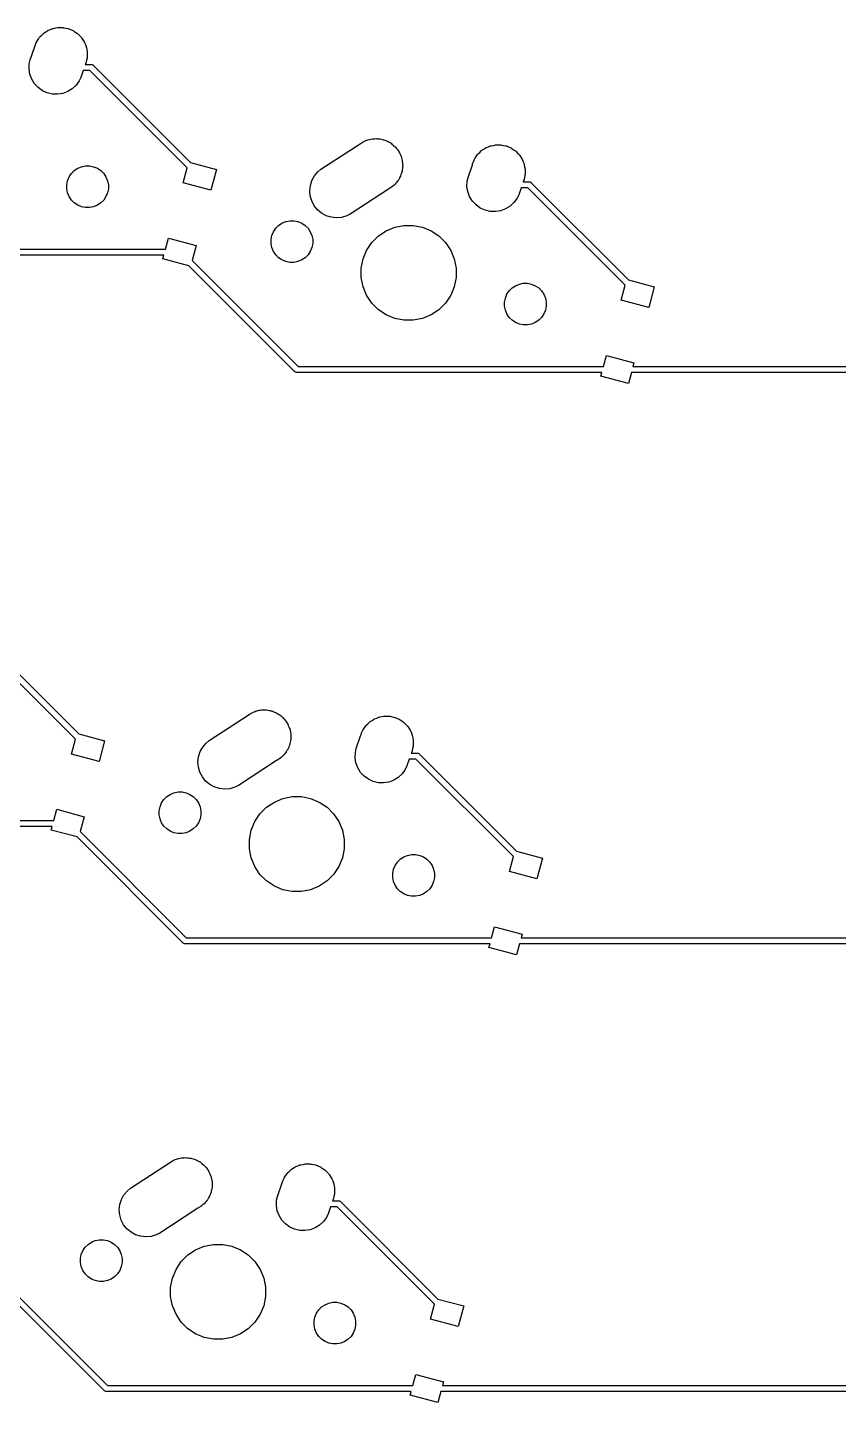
# Model space of a CAD drawing. Extents: x -26.1 to -7.5, y -7.6 to -2.3.
# Drawn here: x -16.055 to -14.713, y -5.075 to -2.801 of the extents above; entities that cross this region are included whole.
import ezdxf

# ---------------------------------------------------------------- set-up
doc = ezdxf.new("R2010")
doc.units = 0
doc.header["$MEASUREMENT"] = 0
doc.layers.add('BLACK', color=7, linetype='CONTINUOUS')

msp = doc.modelspace()

# ---------------------------------------------------------------- linework, layer by layer
at = {"layer": 'BLACK', "linetype": 'CONTINUOUS'}
for p, q in [((-16.0386, -2.82258), (-16.0365, -2.81969)), ((-16.0365, -2.81969), (-16.0346, -2.81673)), ((-16.0346, -2.81673), (-16.034, -2.81616)), ((-16.034, -2.81616), (-16.0335, -2.8155)), ((-16.0335, -2.8155), (-16.0309, -2.81308)), ((-16.0309, -2.81308), (-16.0284, -2.81056)), ((-16.0284, -2.81056), (-16.0277, -2.81011)), ((-16.0277, -2.81011), (-16.0271, -2.80956)), ((-16.0271, -2.80956), (-16.0241, -2.80769)), ((-16.0241, -2.80769), (-16.0211, -2.80571)), ((-16.0211, -2.80571), (-16.0204, -2.8054)), ((-16.0204, -2.8054), (-16.0197, -2.80498)), ((-16.0197, -2.80498), (-16.0164, -2.80374)), ((-16.0164, -2.80374), (-16.0131, -2.80237)), ((-16.0131, -2.80237), (-16.0123, -2.80221)), ((-16.0123, -2.80221), (-16.0115, -2.80193)), ((-16.0115, -2.80193), (-16.008, -2.80136)), ((-16.008, -2.80136), (-16.0045, -2.80067)), ((-16.0045, -2.80067), (-16.0037, -2.80067)), ((-16.0037, -2.80067), (-16.0029, -2.80054)), ((-16.0029, -2.80054), (-15.9993, -2.80067)), ((-15.9993, -2.80067), (-15.9958, -2.80067)), ((-15.9958, -2.80067), (-15.995, -2.80083)), ((-15.995, -2.80083), (-15.9942, -2.80086)), ((-15.9942, -2.80086), (-15.9907, -2.80168)), ((-15.9907, -2.80168), (-15.9872, -2.80237)), ((-15.9872, -2.80237), (-15.9865, -2.80268)), ((-15.9865, -2.80268), (-15.9857, -2.80287)), ((-15.9857, -2.80287), (-15.9825, -2.80435)), ((-15.9825, -2.80435), (-15.9792, -2.80571)), ((-15.9792, -2.80571), (-15.9785, -2.80616)), ((-15.9785, -2.80616), (-15.9778, -2.80649)), ((-15.9778, -2.80649), (-15.9749, -2.80858)), ((-15.9749, -2.80858), (-15.9719, -2.81056)), ((-15.9719, -2.81056), (-15.9713, -2.81113)), ((-15.9713, -2.81113), (-15.9707, -2.8116)), ((-15.9707, -2.8116), (-15.9683, -2.81421)), ((-15.9683, -2.81421), (-15.9657, -2.81673)), ((-15.9657, -2.81673), (-15.9653, -2.8174)), ((-15.9653, -2.8174), (-15.9647, -2.81799)), ((-15.9647, -2.81799), (-15.9629, -2.82102)), ((-16.0502, -2.85429), (-16.043, -2.8334)), ((-16.043, -2.8334), (-16.0427, -2.83204)), ((-16.0427, -2.83204), (-16.0416, -2.82928)), ((-16.0416, -2.82928), (-16.0413, -2.82852)), ((-16.0413, -2.82852), (-16.0408, -2.82727)), ((-16.0408, -2.82727), (-16.0394, -2.82398)), ((-16.0394, -2.82398), (-16.0389, -2.82331)), ((-16.0389, -2.82331), (-16.0386, -2.82258)), ((-15.9629, -2.82102), (-15.9609, -2.82398)), ((-15.9609, -2.82398), (-15.9606, -2.82473)), ((-15.9606, -2.82473), (-15.9602, -2.82541)), ((-15.9602, -2.82541), (-15.9589, -2.82875)), ((-15.9589, -2.82875), (-15.9576, -2.83204)), ((-15.9576, -2.83204), (-15.9574, -2.83283)), ((-15.9574, -2.83283), (-15.9571, -2.83359)), ((-15.9571, -2.83359), (-15.9566, -2.8371)), ((-15.9566, -2.8371), (-15.9559, -2.8406)), ((-15.9559, -2.8406), (-15.9559, -2.84141)), ((-15.9559, -2.84141), (-15.9557, -2.8422)), ((-15.9557, -2.8422), (-15.9559, -2.84576)), ((-16.052, -2.86937), (-16.0517, -2.86065)), ((-16.0517, -2.86065), (-16.0502, -2.85429)), ((-15.9587, -2.86064), (-15.959, -2.86161)), ((-15.959, -2.86161), (-15.9497, -2.86161)), ((-15.9576, -2.85788), (-15.9587, -2.86064)), ((-15.9569, -2.85439), (-15.9576, -2.85788)), ((-15.956, -2.85092), (-15.9569, -2.85439)), ((-15.9559, -2.84932), (-15.956, -2.85011)), ((-15.956, -2.85011), (-15.956, -2.85092)), ((-15.9559, -2.84576), (-15.9559, -2.84932)), ((-15.9497, -2.86161), (-15.9494, -2.86159)), ((-15.9494, -2.86159), (-15.9492, -2.86161)), ((-15.9492, -2.86161), (-15.9485, -2.86168)), ((-15.9485, -2.86168), (-15.9475, -2.86197)), ((-15.9475, -2.86197), (-15.9466, -2.86243)), ((-15.9466, -2.86243), (-15.9459, -2.86306)), ((-15.9459, -2.86306), (-15.9457, -2.86325)), ((-15.9457, -2.86325), (-15.7849, -3.02411)), ((-16.0506, -2.87798), (-16.052, -2.86937)), ((-16.0476, -2.88616), (-16.0506, -2.87798)), ((-16.043, -2.89358), (-16.0476, -2.88616)), ((-15.9664, -2.88305), (-15.9691, -2.88899)), ((-15.9625, -2.87161), (-15.9664, -2.88305)), ((-15.9515, -2.87161), (-15.9625, -2.87161)), ((-15.7903, -3.03286), (-15.9515, -2.87161)), ((-16.037, -2.89997), (-16.043, -2.89358)), ((-16.03, -2.90508), (-16.037, -2.89997)), ((-16.022, -2.9087), (-16.03, -2.90508)), ((-16.0135, -2.91071), (-16.022, -2.9087)), ((-16.0048, -2.91103), (-16.0135, -2.91071)), ((-15.9962, -2.90964), (-16.0048, -2.91103)), ((-15.988, -2.90659), (-15.9962, -2.90964)), ((-15.9806, -2.90201), (-15.988, -2.90659)), ((-15.9742, -2.89607), (-15.9806, -2.90201)), ((-15.9691, -2.88899), (-15.9742, -2.89607)), ((-15.5691, -3.03505), (-15.5028, -2.99182)), ((-15.5028, -2.99182), (-15.4994, -2.98954)), ((-15.4994, -2.98954), (-15.4971, -2.98861)), ((-15.4971, -2.98861), (-15.4949, -2.98748)), ((-15.4949, -2.98748), (-15.4931, -2.98694)), ((-15.4931, -2.98694), (-15.4913, -2.9862)), ((-15.4913, -2.9862), (-15.4889, -2.98572)), ((-15.4889, -2.98572), (-15.4866, -2.98504)), ((-15.4866, -2.98504), (-15.4846, -2.98488)), ((-15.4846, -2.98488), (-15.4827, -2.9845)), ((-15.4827, -2.9845), (-15.4803, -2.9845)), ((-15.4803, -2.9845), (-15.4779, -2.98429)), ((-15.4779, -2.98429), (-15.4759, -2.9845)), ((-15.4759, -2.9845), (-15.474, -2.9845)), ((-15.474, -2.9845), (-15.4716, -2.98497)), ((-15.4716, -2.98497), (-15.4692, -2.98524)), ((-15.4692, -2.98524), (-15.4674, -2.98582)), ((-15.4674, -2.98582), (-15.4655, -2.9862)), ((-15.4655, -2.9862), (-15.4632, -2.98713)), ((-15.4632, -2.98713), (-15.4609, -2.98787)), ((-15.4609, -2.98787), (-15.4592, -2.9888)), ((-15.4592, -2.9888), (-15.4574, -2.98954)), ((-15.4574, -2.98954), (-15.4554, -2.99089)), ((-15.4554, -2.99089), (-15.4532, -2.99207)), ((-15.4532, -2.99207), (-15.4517, -2.99331)), ((-15.4517, -2.99331), (-15.4501, -2.99439)), ((-15.4501, -2.99439), (-15.4484, -2.99611)), ((-15.4484, -2.99611), (-15.4465, -2.99768)), ((-15.4465, -2.99768), (-15.4453, -2.99919)), ((-15.4453, -2.99919), (-15.444, -3.00056)), ((-15.444, -3.00056), (-15.4426, -3.00258)), ((-15.3027, -3.00367), (-15.2996, -3.0018)), ((-15.2996, -3.0018), (-15.2967, -2.99982)), ((-15.2967, -2.99982), (-15.2959, -2.99952)), ((-15.2959, -2.99952), (-15.2953, -2.99909)), ((-15.2953, -2.99909), (-15.2919, -2.99785)), ((-15.2919, -2.99785), (-15.2886, -2.99649)), ((-15.2886, -2.99649), (-15.2878, -2.99633)), ((-15.2878, -2.99633), (-15.2871, -2.99605)), ((-15.2871, -2.99605), (-15.2836, -2.99548)), ((-15.2836, -2.99548), (-15.2801, -2.99478)), ((-15.2801, -2.99478), (-15.2793, -2.99478)), ((-15.2793, -2.99478), (-15.2785, -2.99465)), ((-15.2785, -2.99465), (-15.2749, -2.99478)), ((-15.2749, -2.99478), (-15.2713, -2.99478)), ((-15.2713, -2.99478), (-15.2705, -2.99494)), ((-15.2705, -2.99494), (-15.2697, -2.99497)), ((-15.2697, -2.99497), (-15.2663, -2.99579)), ((-15.2663, -2.99579), (-15.2628, -2.99649)), ((-15.2628, -2.99649), (-15.262, -2.99679)), ((-15.262, -2.99679), (-15.2613, -2.99698)), ((-15.2613, -2.99698), (-15.258, -2.99846)), ((-15.258, -2.99846), (-15.2547, -2.99982)), ((-15.2547, -2.99982), (-15.2541, -3.00027)), ((-15.2541, -3.00027), (-15.2533, -3.00061)), ((-15.2533, -3.00061), (-15.2504, -3.00269)), ((-15.7849, -3.02411), (-15.7421, -3.03557)), ((-15.4426, -3.00258), (-15.4411, -3.00449)), ((-15.4411, -3.00449), (-15.4402, -3.0062)), ((-15.4402, -3.0062), (-15.4391, -3.00781)), ((-15.4391, -3.00781), (-15.4382, -3.01006)), ((-15.4382, -3.01006), (-15.4371, -3.01223)), ((-15.4371, -3.01223), (-15.4365, -3.01408)), ((-15.4365, -3.01408), (-15.4358, -3.01587)), ((-15.4358, -3.01587), (-15.4353, -3.01826)), ((-15.4353, -3.01826), (-15.4346, -3.0206)), ((-15.4346, -3.0206), (-15.4345, -3.02253)), ((-15.4345, -3.02253), (-15.4341, -3.02443)), ((-15.4341, -3.02443), (-15.4341, -3.02687)), ((-15.3183, -3.02616), (-15.3171, -3.02339)), ((-15.3171, -3.02339), (-15.3169, -3.02264)), ((-15.3169, -3.02264), (-15.3163, -3.02139)), ((-15.3163, -3.02139), (-15.315, -3.01809)), ((-15.315, -3.01809), (-15.3145, -3.01742)), ((-15.3145, -3.01742), (-15.3142, -3.01669)), ((-15.3142, -3.01669), (-15.3121, -3.0138)), ((-15.3121, -3.0138), (-15.3101, -3.01084)), ((-15.3101, -3.01084), (-15.3095, -3.01027)), ((-15.3095, -3.01027), (-15.3091, -3.00962)), ((-15.3091, -3.00962), (-15.3065, -3.00719)), ((-15.3065, -3.00719), (-15.3039, -3.00467)), ((-15.3039, -3.00467), (-15.3033, -3.00422)), ((-15.3033, -3.00422), (-15.3027, -3.00367)), ((-15.2504, -3.00269), (-15.2475, -3.00467)), ((-15.2475, -3.00467), (-15.2469, -3.00524)), ((-15.2469, -3.00524), (-15.2462, -3.00571)), ((-15.2462, -3.00571), (-15.2438, -3.00832)), ((-15.2438, -3.00832), (-15.2413, -3.01084)), ((-15.2413, -3.01084), (-15.2409, -3.01151)), ((-15.2409, -3.01151), (-15.2403, -3.0121)), ((-15.2403, -3.0121), (-15.2384, -3.01513)), ((-15.2384, -3.01513), (-15.2365, -3.01809)), ((-15.2365, -3.01809), (-15.2361, -3.01884)), ((-15.2361, -3.01884), (-15.2357, -3.01953)), ((-15.2357, -3.01953), (-15.2345, -3.02286)), ((-15.2345, -3.02286), (-15.2331, -3.02616)), ((-15.9884, -3.05398), (-15.9858, -3.04771)), ((-15.9858, -3.04771), (-15.9821, -3.04207)), ((-15.9821, -3.04207), (-15.9773, -3.03727)), ((-15.9773, -3.03727), (-15.9716, -3.0335)), ((-15.9716, -3.0335), (-15.9654, -3.0309)), ((-15.9654, -3.0309), (-15.9587, -3.02958)), ((-15.9587, -3.02958), (-15.9519, -3.02958)), ((-15.9519, -3.02958), (-15.9453, -3.0309)), ((-15.9453, -3.0309), (-15.939, -3.0335)), ((-15.939, -3.0335), (-15.9334, -3.03727)), ((-15.9334, -3.03727), (-15.9286, -3.04207)), ((-15.9286, -3.04207), (-15.9248, -3.04771)), ((-15.9248, -3.04771), (-15.9222, -3.05398)), ((-15.7969, -3.05757), (-15.7903, -3.03286)), ((-15.7421, -3.03557), (-15.7512, -3.0698)), ((-15.584, -3.05347), (-15.5798, -3.04582)), ((-15.5798, -3.04582), (-15.5742, -3.03914)), ((-15.5742, -3.03914), (-15.5691, -3.03505)), ((-15.4375, -3.04629), (-15.4384, -3.04798)), ((-15.4367, -3.04396), (-15.4375, -3.04629)), ((-15.4358, -3.04171), (-15.4367, -3.04396)), ((-15.4354, -3.03981), (-15.4358, -3.04171)), ((-15.4348, -3.03797), (-15.4354, -3.03981)), ((-15.4346, -3.03554), (-15.4348, -3.03797)), ((-15.4341, -3.03315), (-15.4346, -3.03554)), ((-15.4341, -3.02687), (-15.4339, -3.02929)), ((-15.4339, -3.02929), (-15.4341, -3.03122)), ((-15.4341, -3.03122), (-15.4341, -3.03315)), ((-15.3257, -3.0484), (-15.3186, -3.02751)), ((-15.3186, -3.02751), (-15.3183, -3.02616)), ((-15.2331, -3.02616), (-15.233, -3.02695)), ((-15.233, -3.02695), (-15.2327, -3.0277)), ((-15.2327, -3.0277), (-15.2321, -3.03122)), ((-15.2316, -3.04503), (-15.2324, -3.0485)), ((-15.2321, -3.03122), (-15.2314, -3.03471)), ((-15.2314, -3.04344), (-15.2316, -3.04423)), ((-15.2316, -3.04423), (-15.2316, -3.04503)), ((-15.2314, -3.03471), (-15.2314, -3.03552)), ((-15.2314, -3.03552), (-15.2313, -3.03632)), ((-15.2313, -3.03632), (-15.2314, -3.03987)), ((-15.2314, -3.03987), (-15.2314, -3.04344)), ((-15.9898, -3.06063), (-15.9884, -3.05398)), ((-15.9898, -3.06742), (-15.9898, -3.06063)), ((-15.9884, -3.07408), (-15.9898, -3.06742)), ((-15.9222, -3.05398), (-15.9209, -3.06063)), ((-15.9209, -3.06742), (-15.9222, -3.07408)), ((-15.9209, -3.06063), (-15.9209, -3.06742)), ((-15.7512, -3.0698), (-15.7969, -3.05757)), ((-15.5876, -3.07046), (-15.5866, -3.06179)), ((-15.5868, -3.07915), (-15.5876, -3.07046)), ((-15.5866, -3.06179), (-15.584, -3.05347)), ((-15.4576, -3.06814), (-15.5207, -3.10925)), ((-15.4574, -3.06804), (-15.4576, -3.06814)), ((-15.454, -3.06576), (-15.4574, -3.06804)), ((-15.4524, -3.06471), (-15.454, -3.06576)), ((-15.4522, -3.06455), (-15.4524, -3.06471)), ((-15.4501, -3.06319), (-15.4522, -3.06455)), ((-15.4488, -3.06183), (-15.4501, -3.06319)), ((-15.4473, -3.06061), (-15.4488, -3.06183)), ((-15.4457, -3.05875), (-15.4473, -3.06061)), ((-15.444, -3.05702), (-15.4457, -3.05875)), ((-15.4429, -3.05542), (-15.444, -3.05702)), ((-15.4416, -3.05393), (-15.4429, -3.05542)), ((-15.4405, -3.0518), (-15.4416, -3.05393)), ((-15.4391, -3.04977), (-15.4405, -3.0518)), ((-15.4384, -3.04798), (-15.4391, -3.04977)), ((-15.3276, -3.06348), (-15.3272, -3.05476)), ((-15.3262, -3.0721), (-15.3276, -3.06348)), ((-15.3272, -3.05476), (-15.3257, -3.0484)), ((-15.238, -3.06572), (-15.2419, -3.07716)), ((-15.2271, -3.06572), (-15.238, -3.06572)), ((-15.2343, -3.05475), (-15.2346, -3.05572)), ((-15.2346, -3.05572), (-15.2252, -3.05572)), ((-15.2331, -3.05199), (-15.2343, -3.05475)), ((-15.2324, -3.0485), (-15.2331, -3.05199)), ((-15.0658, -3.22698), (-15.2271, -3.06572)), ((-15.2252, -3.05572), (-15.225, -3.0557)), ((-15.225, -3.0557), (-15.2247, -3.05572)), ((-15.2247, -3.05572), (-15.224, -3.0558)), ((-15.224, -3.0558), (-15.2231, -3.05608)), ((-15.2231, -3.05608), (-15.2222, -3.05655)), ((-15.2222, -3.05655), (-15.2214, -3.05717)), ((-15.2214, -3.05717), (-15.2213, -3.05736)), ((-15.2213, -3.05736), (-15.0604, -3.21822)), ((-15.9858, -3.08035), (-15.9884, -3.07408)), ((-15.9821, -3.08599), (-15.9858, -3.08035)), ((-15.9773, -3.09079), (-15.9821, -3.08599)), ((-15.9716, -3.09456), (-15.9773, -3.09079)), ((-15.9334, -3.09079), (-15.939, -3.09456)), ((-15.9286, -3.08599), (-15.9334, -3.09079)), ((-15.9248, -3.08035), (-15.9286, -3.08599)), ((-15.9222, -3.07408), (-15.9248, -3.08035)), ((-15.5844, -3.08753), (-15.5868, -3.07915)), ((-15.5803, -3.09527), (-15.5844, -3.08753)), ((-15.3231, -3.08027), (-15.3262, -3.0721)), ((-15.3185, -3.0877), (-15.3231, -3.08027)), ((-15.3126, -3.09408), (-15.3185, -3.0877)), ((-15.2498, -3.09018), (-15.2562, -3.09612)), ((-15.2447, -3.08311), (-15.2498, -3.09018)), ((-15.2419, -3.07716), (-15.2447, -3.08311)), ((-15.9654, -3.09715), (-15.9716, -3.09456)), ((-15.9587, -3.09848), (-15.9654, -3.09715)), ((-15.9519, -3.09848), (-15.9587, -3.09848)), ((-15.9453, -3.09715), (-15.9519, -3.09848)), ((-15.939, -3.09456), (-15.9453, -3.09715)), ((-15.5749, -3.10207), (-15.5803, -3.09527)), ((-15.5682, -3.10768), (-15.5749, -3.10207)), ((-15.5606, -3.11188), (-15.5682, -3.10768)), ((-15.5522, -3.11451), (-15.5606, -3.11188)), ((-15.5436, -3.11547), (-15.5522, -3.11451)), ((-15.5349, -3.11471), (-15.5436, -3.11547)), ((-15.5265, -3.11227), (-15.5349, -3.11471)), ((-15.5207, -3.10925), (-15.5265, -3.11227)), ((-15.3055, -3.09919), (-15.3126, -3.09408)), ((-15.2976, -3.10282), (-15.3055, -3.09919)), ((-15.2891, -3.10483), (-15.2976, -3.10282)), ((-15.2804, -3.10514), (-15.2891, -3.10483)), ((-15.2718, -3.10375), (-15.2804, -3.10514)), ((-15.2636, -3.10071), (-15.2718, -3.10375)), ((-15.2562, -3.09612), (-15.2636, -3.10071)), ((-15.6504, -3.14457), (-15.6478, -3.1383)), ((-15.6478, -3.1383), (-15.644, -3.13265)), ((-15.644, -3.13265), (-15.6392, -3.12786)), ((-15.6392, -3.12786), (-15.6336, -3.12409)), ((-15.6336, -3.12409), (-15.6273, -3.12149)), ((-15.6273, -3.12149), (-15.6206, -3.12017)), ((-15.6206, -3.12017), (-15.6139, -3.12017)), ((-15.6139, -3.12017), (-15.6072, -3.12149)), ((-15.6072, -3.12149), (-15.6009, -3.12409)), ((-15.6009, -3.12409), (-15.5953, -3.12786)), ((-15.5953, -3.12786), (-15.5905, -3.13265)), ((-15.5905, -3.13265), (-15.5867, -3.1383)), ((-15.5867, -3.1383), (-15.5841, -3.14457)), ((-15.4741, -3.1454), (-15.4612, -3.13681)), ((-15.4612, -3.13681), (-15.447, -3.13089)), ((-15.447, -3.13089), (-15.4318, -3.12788)), ((-15.4318, -3.12788), (-15.4163, -3.12788)), ((-15.4163, -3.12788), (-15.4012, -3.13089)), ((-15.4012, -3.13089), (-15.3869, -3.13681)), ((-15.3869, -3.13681), (-15.374, -3.1454)), ((-15.8262, -3.16707), (-15.8213, -3.14884)), ((-15.8213, -3.14884), (-15.7757, -3.16107)), ((-15.7757, -3.16107), (-15.7823, -3.18578)), ((-15.6517, -3.15122), (-15.6504, -3.14457)), ((-15.6517, -3.15801), (-15.6517, -3.15122)), ((-15.6504, -3.16466), (-15.6517, -3.15801)), ((-15.5841, -3.14457), (-15.5828, -3.15122)), ((-15.5828, -3.15801), (-15.5841, -3.16466)), ((-15.5828, -3.15122), (-15.5828, -3.15801)), ((-15.4936, -3.16919), (-15.485, -3.15634)), ((-15.485, -3.15634), (-15.4741, -3.1454)), ((-15.374, -3.1454), (-15.3631, -3.15634)), ((-15.3631, -3.15634), (-15.3545, -3.16919)), ((-15.8289, -3.17707), (-16.3332, -3.17707)), ((-16.3314, -3.16707), (-15.8262, -3.16707)), ((-15.8305, -3.18307), (-15.8289, -3.17707)), ((-15.7877, -3.19453), (-15.8305, -3.18307)), ((-15.6478, -3.17093), (-15.6504, -3.16466)), ((-15.644, -3.17657), (-15.6478, -3.17093)), ((-15.6392, -3.18137), (-15.644, -3.17657)), ((-15.6336, -3.18514), (-15.6392, -3.18137)), ((-15.5953, -3.18137), (-15.6009, -3.18514)), ((-15.5905, -3.17657), (-15.5953, -3.18137)), ((-15.5867, -3.17093), (-15.5905, -3.17657)), ((-15.5841, -3.16466), (-15.5867, -3.17093)), ((-15.5026, -3.19865), (-15.4995, -3.18348)), ((-15.4995, -3.18348), (-15.4936, -3.16919)), ((-15.3545, -3.16919), (-15.3486, -3.18348)), ((-15.3486, -3.18348), (-15.3456, -3.19865)), ((-15.6127, -3.36954), (-15.7877, -3.19453)), ((-15.7823, -3.18578), (-15.6069, -3.36118)), ((-15.6273, -3.18774), (-15.6336, -3.18514)), ((-15.6206, -3.18906), (-15.6273, -3.18774)), ((-15.6139, -3.18906), (-15.6206, -3.18906)), ((-15.6072, -3.18774), (-15.6139, -3.18906)), ((-15.6009, -3.18514), (-15.6072, -3.18774)), ((-15.5026, -3.21411), (-15.5026, -3.19865)), ((-15.3456, -3.19865), (-15.3456, -3.21411)), ((-15.4995, -3.22928), (-15.5026, -3.21411)), ((-15.4936, -3.24356), (-15.4995, -3.22928)), ((-15.3486, -3.22928), (-15.3545, -3.24356)), ((-15.3456, -3.21411), (-15.3486, -3.22928)), ((-15.2528, -3.23138), (-15.2472, -3.22761)), ((-15.2472, -3.22761), (-15.2409, -3.22502)), ((-15.2409, -3.22502), (-15.2343, -3.22369)), ((-15.2343, -3.22369), (-15.2275, -3.22369)), ((-15.2275, -3.22369), (-15.2208, -3.22502)), ((-15.2208, -3.22502), (-15.2146, -3.22761)), ((-15.2146, -3.22761), (-15.2089, -3.23138)), ((-15.0724, -3.25169), (-15.0658, -3.22698)), ((-15.0604, -3.21822), (-15.0176, -3.22969)), ((-15.0176, -3.22969), (-15.0268, -3.26391)), ((-15.485, -3.25642), (-15.4936, -3.24356)), ((-15.3545, -3.24356), (-15.3631, -3.25642)), ((-15.2653, -3.25475), (-15.264, -3.24809)), ((-15.264, -3.24809), (-15.2614, -3.24182)), ((-15.2614, -3.24182), (-15.2576, -3.23618)), ((-15.2576, -3.23618), (-15.2528, -3.23138)), ((-15.2089, -3.23138), (-15.2041, -3.23618)), ((-15.2041, -3.23618), (-15.2003, -3.24182)), ((-15.2003, -3.24182), (-15.1977, -3.24809)), ((-15.1977, -3.24809), (-15.1964, -3.25475)), ((-15.0268, -3.26391), (-15.0724, -3.25169)), ((-15.4741, -3.26735), (-15.485, -3.25642)), ((-15.4612, -3.27594), (-15.4741, -3.26735)), ((-15.374, -3.26735), (-15.3869, -3.27594)), ((-15.3631, -3.25642), (-15.374, -3.26735)), ((-15.2653, -3.26153), (-15.2653, -3.25475)), ((-15.264, -3.26819), (-15.2653, -3.26153)), ((-15.2614, -3.27446), (-15.264, -3.26819)), ((-15.2576, -3.2801), (-15.2614, -3.27446)), ((-15.2003, -3.27446), (-15.2041, -3.2801)), ((-15.1977, -3.26819), (-15.2003, -3.27446)), ((-15.1964, -3.26153), (-15.1977, -3.26819)), ((-15.1964, -3.25475), (-15.1964, -3.26153)), ((-15.447, -3.28186), (-15.4612, -3.27594)), ((-15.4318, -3.28488), (-15.447, -3.28186)), ((-15.4163, -3.28488), (-15.4318, -3.28488)), ((-15.4012, -3.28186), (-15.4163, -3.28488)), ((-15.3869, -3.27594), (-15.4012, -3.28186)), ((-15.2528, -3.2849), (-15.2576, -3.2801)), ((-15.2472, -3.28867), (-15.2528, -3.2849)), ((-15.2409, -3.29127), (-15.2472, -3.28867)), ((-15.2343, -3.29259), (-15.2409, -3.29127)), ((-15.2275, -3.29259), (-15.2343, -3.29259)), ((-15.2208, -3.29127), (-15.2275, -3.29259)), ((-15.2146, -3.28867), (-15.2208, -3.29127)), ((-15.2089, -3.2849), (-15.2146, -3.28867)), ((-15.2041, -3.2801), (-15.2089, -3.2849)), ((-15.1018, -3.36118), (-15.0969, -3.34296)), ((-15.0969, -3.34296), (-15.0512, -3.35518)), ((-15.6069, -3.36118), (-15.1018, -3.36118)), ((-15.0512, -3.35518), (-15.0529, -3.36118)), ((-15.0529, -3.36118), (-14.4047, -3.36118)), ((-15.6125, -3.36973), (-15.6127, -3.36954)), ((-15.6119, -3.37025), (-15.6125, -3.36973)), ((-15.6118, -3.37036), (-15.6119, -3.37025)), ((-15.6109, -3.37082), (-15.6118, -3.37036)), ((-15.61, -3.37111), (-15.6109, -3.37082)), ((-15.609, -3.37121), (-15.61, -3.37111)), ((-15.6087, -3.37118), (-15.609, -3.37121)), ((-15.1044, -3.37118), (-15.6087, -3.37118)), ((-15.1061, -3.37718), (-15.1044, -3.37118)), ((-15.0604, -3.38941), (-15.1061, -3.37718)), ((-15.0555, -3.37118), (-15.0604, -3.38941)), ((-14.402, -3.37118), (-15.0555, -3.37118)), ((-15.9753, -3.97784), (-16.1365, -3.81659)), ((-16.1307, -3.80823), (-15.9699, -3.96909)), ((-15.6878, -3.9368), (-15.6844, -3.93452)), ((-15.6844, -3.93452), (-15.6821, -3.93359)), ((-15.6821, -3.93359), (-15.6799, -3.93246)), ((-15.6799, -3.93246), (-15.6781, -3.93192)), ((-15.6781, -3.93192), (-15.6763, -3.93118)), ((-15.6763, -3.93118), (-15.6739, -3.9307)), ((-15.6739, -3.9307), (-15.6716, -3.93002)), ((-15.6716, -3.93002), (-15.6696, -3.92986)), ((-15.6696, -3.92986), (-15.6677, -3.92948)), ((-15.6677, -3.92948), (-15.6653, -3.92948)), ((-15.6653, -3.92948), (-15.6629, -3.92927)), ((-15.6629, -3.92927), (-15.6609, -3.92948)), ((-15.6609, -3.92948), (-15.659, -3.92948)), ((-15.659, -3.92948), (-15.6566, -3.92995)), ((-15.6566, -3.92995), (-15.6542, -3.93022)), ((-15.6542, -3.93022), (-15.6524, -3.9308)), ((-15.6524, -3.9308), (-15.6505, -3.93118)), ((-15.6505, -3.93118), (-15.6482, -3.93211)), ((-15.6482, -3.93211), (-15.6459, -3.93285)), ((-15.6459, -3.93285), (-15.6442, -3.93378)), ((-15.6442, -3.93378), (-15.6424, -3.93452)), ((-15.6424, -3.93452), (-15.6404, -3.93587)), ((-15.7541, -3.98003), (-15.6878, -3.9368)), ((-15.6404, -3.93587), (-15.6382, -3.93705)), ((-15.6382, -3.93705), (-15.6367, -3.93829)), ((-15.6367, -3.93829), (-15.6351, -3.93937)), ((-15.6351, -3.93937), (-15.6334, -3.94109)), ((-15.6334, -3.94109), (-15.6315, -3.94266)), ((-15.6315, -3.94266), (-15.6303, -3.94417)), ((-15.6303, -3.94417), (-15.629, -3.94554)), ((-15.629, -3.94554), (-15.6276, -3.94756)), ((-15.6276, -3.94756), (-15.6261, -3.94947)), ((-15.6261, -3.94947), (-15.6252, -3.95118)), ((-15.6252, -3.95118), (-15.6241, -3.95279)), ((-15.6241, -3.95279), (-15.6232, -3.95504)), ((-15.6232, -3.95504), (-15.6221, -3.95721)), ((-15.6221, -3.95721), (-15.6215, -3.95906)), ((-15.4971, -3.95878), (-15.4951, -3.95582)), ((-15.4951, -3.95582), (-15.4945, -3.95525)), ((-15.4945, -3.95525), (-15.4941, -3.9546)), ((-15.4941, -3.9546), (-15.4915, -3.95217)), ((-15.4915, -3.95217), (-15.4889, -3.94965)), ((-15.4889, -3.94965), (-15.4883, -3.9492)), ((-15.4883, -3.9492), (-15.4877, -3.94865)), ((-15.4877, -3.94865), (-15.4846, -3.94678)), ((-15.4846, -3.94678), (-15.4817, -3.9448)), ((-15.4817, -3.9448), (-15.4809, -3.9445)), ((-15.4809, -3.9445), (-15.4803, -3.94407)), ((-15.4803, -3.94407), (-15.4769, -3.94283)), ((-15.4769, -3.94283), (-15.4736, -3.94147)), ((-15.4736, -3.94147), (-15.4728, -3.94131)), ((-15.4728, -3.94131), (-15.4721, -3.94103)), ((-15.4721, -3.94103), (-15.4686, -3.94046)), ((-15.4686, -3.94046), (-15.4651, -3.93976)), ((-15.4651, -3.93976), (-15.4643, -3.93976)), ((-15.4643, -3.93976), (-15.4635, -3.93964)), ((-15.4635, -3.93964), (-15.4599, -3.93976)), ((-15.4599, -3.93976), (-15.4563, -3.93976)), ((-15.4563, -3.93976), (-15.4555, -3.93992)), ((-15.4555, -3.93992), (-15.4547, -3.93995)), ((-15.4547, -3.93995), (-15.4513, -3.94077)), ((-15.4513, -3.94077), (-15.4478, -3.94147)), ((-15.4478, -3.94147), (-15.447, -3.94177)), ((-15.447, -3.94177), (-15.4463, -3.94196)), ((-15.4463, -3.94196), (-15.443, -3.94344)), ((-15.443, -3.94344), (-15.4397, -3.9448)), ((-15.4397, -3.9448), (-15.4391, -3.94525)), ((-15.4391, -3.94525), (-15.4383, -3.94559)), ((-15.4383, -3.94559), (-15.4354, -3.94767)), ((-15.4354, -3.94767), (-15.4325, -3.94965)), ((-15.4325, -3.94965), (-15.4319, -3.95022)), ((-15.4319, -3.95022), (-15.4312, -3.95069)), ((-15.4312, -3.95069), (-15.4288, -3.9533)), ((-15.4288, -3.9533), (-15.4263, -3.95582)), ((-15.4263, -3.95582), (-15.4259, -3.95649)), ((-15.4259, -3.95649), (-15.4253, -3.95708)), ((-15.4253, -3.95708), (-15.4234, -3.96011)), ((-15.9819, -4.00255), (-15.9753, -3.97784)), ((-15.9699, -3.96909), (-15.9271, -3.98056)), ((-15.7592, -3.98412), (-15.7541, -3.98003)), ((-15.6215, -3.95906), (-15.6208, -3.96085)), ((-15.6208, -3.96085), (-15.6203, -3.96324)), ((-15.6203, -3.96324), (-15.6196, -3.96558)), ((-15.6196, -3.96558), (-15.6195, -3.96751)), ((-15.6191, -3.97813), (-15.6196, -3.98052)), ((-15.6195, -3.96751), (-15.6191, -3.96941)), ((-15.6191, -3.96941), (-15.6191, -3.97185)), ((-15.6191, -3.97185), (-15.6189, -3.97428)), ((-15.6189, -3.97428), (-15.6191, -3.9762)), ((-15.6191, -3.9762), (-15.6191, -3.97813)), ((-15.5107, -3.99338), (-15.5036, -3.97249)), ((-15.5036, -3.97249), (-15.5033, -3.97114)), ((-15.5033, -3.97114), (-15.5021, -3.96838)), ((-15.5021, -3.96838), (-15.5019, -3.96762)), ((-15.5019, -3.96762), (-15.5013, -3.96637)), ((-15.5013, -3.96637), (-15.5, -3.96308)), ((-15.5, -3.96308), (-15.4995, -3.9624)), ((-15.4995, -3.9624), (-15.4992, -3.96167)), ((-15.4992, -3.96167), (-15.4971, -3.95878)), ((-15.4234, -3.96011), (-15.4215, -3.96308)), ((-15.4215, -3.96308), (-15.4211, -3.96382)), ((-15.4211, -3.96382), (-15.4207, -3.96451)), ((-15.4207, -3.96451), (-15.4195, -3.96784)), ((-15.4195, -3.96784), (-15.4181, -3.97114)), ((-15.4181, -3.97114), (-15.418, -3.97193)), ((-15.418, -3.97193), (-15.4177, -3.97268)), ((-15.4177, -3.97268), (-15.4171, -3.9762)), ((-15.4171, -3.9762), (-15.4164, -3.97969)), ((-15.4164, -3.97969), (-15.4164, -3.9805)), ((-15.9362, -4.01478), (-15.9819, -4.00255)), ((-15.9271, -3.98056), (-15.9362, -4.01478)), ((-15.7716, -4.00677), (-15.769, -3.99845)), ((-15.769, -3.99845), (-15.7648, -3.9908)), ((-15.7648, -3.9908), (-15.7592, -3.98412)), ((-15.629, -4.002), (-15.6307, -4.00373)), ((-15.6279, -4.0004), (-15.629, -4.002)), ((-15.6266, -3.99891), (-15.6279, -4.0004)), ((-15.6255, -3.99678), (-15.6266, -3.99891)), ((-15.6241, -3.99475), (-15.6255, -3.99678)), ((-15.6234, -3.99296), (-15.6241, -3.99475)), ((-15.6225, -3.99127), (-15.6234, -3.99296)), ((-15.6217, -3.98894), (-15.6225, -3.99127)), ((-15.6208, -3.98669), (-15.6217, -3.98894)), ((-15.6204, -3.98479), (-15.6208, -3.98669)), ((-15.6198, -3.98295), (-15.6204, -3.98479)), ((-15.6196, -3.98052), (-15.6198, -3.98295)), ((-15.5126, -4.00846), (-15.5122, -3.99974)), ((-15.5122, -3.99974), (-15.5107, -3.99338)), ((-15.4193, -3.99973), (-15.4196, -4.0007)), ((-15.4196, -4.0007), (-15.4102, -4.0007)), ((-15.4181, -3.99697), (-15.4193, -3.99973)), ((-15.4174, -3.99348), (-15.4181, -3.99697)), ((-15.4166, -3.99001), (-15.4174, -3.99348)), ((-15.4164, -3.98842), (-15.4166, -3.98921)), ((-15.4166, -3.98921), (-15.4166, -3.99001)), ((-15.4164, -3.9805), (-15.4163, -3.9813)), ((-15.4163, -3.9813), (-15.4164, -3.98485)), ((-15.4164, -3.98485), (-15.4164, -3.98842)), ((-15.4102, -4.0007), (-15.41, -4.00068)), ((-15.41, -4.00068), (-15.4097, -4.0007)), ((-15.4097, -4.0007), (-15.409, -4.00078)), ((-15.409, -4.00078), (-15.4081, -4.00106)), ((-15.4081, -4.00106), (-15.4072, -4.00153)), ((-15.4072, -4.00153), (-15.4064, -4.00215)), ((-15.4064, -4.00215), (-15.4063, -4.00234)), ((-15.4063, -4.00234), (-15.2454, -4.1632)), ((-15.7726, -4.01544), (-15.7716, -4.00677)), ((-15.7718, -4.02413), (-15.7726, -4.01544)), ((-15.7694, -4.03251), (-15.7718, -4.02413)), ((-15.6426, -4.01312), (-15.7057, -4.05423)), ((-15.6424, -4.01302), (-15.6426, -4.01312)), ((-15.639, -4.01074), (-15.6424, -4.01302)), ((-15.6374, -4.00969), (-15.639, -4.01074)), ((-15.6372, -4.00953), (-15.6374, -4.00969)), ((-15.6351, -4.00817), (-15.6372, -4.00953)), ((-15.6338, -4.00681), (-15.6351, -4.00817)), ((-15.6323, -4.0056), (-15.6338, -4.00681)), ((-15.6307, -4.00373), (-15.6323, -4.0056)), ((-15.5112, -4.01708), (-15.5126, -4.00846)), ((-15.5081, -4.02525), (-15.5112, -4.01708)), ((-15.5035, -4.03268), (-15.5081, -4.02525)), ((-15.4269, -4.02214), (-15.4297, -4.02809)), ((-15.423, -4.0107), (-15.4269, -4.02214)), ((-15.4121, -4.0107), (-15.423, -4.0107)), ((-15.2508, -4.17196), (-15.4121, -4.0107)), ((-15.7653, -4.04025), (-15.7694, -4.03251)), ((-15.7599, -4.04705), (-15.7653, -4.04025)), ((-15.7532, -4.05266), (-15.7599, -4.04705)), ((-15.4976, -4.03906), (-15.5035, -4.03268)), ((-15.4905, -4.04417), (-15.4976, -4.03906)), ((-15.4826, -4.0478), (-15.4905, -4.04417)), ((-15.4741, -4.04981), (-15.4826, -4.0478)), ((-15.4486, -4.04569), (-15.4568, -4.04873)), ((-15.4412, -4.0411), (-15.4486, -4.04569)), ((-15.4348, -4.03516), (-15.4412, -4.0411)), ((-15.4297, -4.02809), (-15.4348, -4.03516)), ((-15.8242, -4.07284), (-15.8186, -4.06907)), ((-15.8186, -4.06907), (-15.8123, -4.06647)), ((-15.8123, -4.06647), (-15.8056, -4.06515)), ((-15.8056, -4.06515), (-15.7989, -4.06515)), ((-15.7989, -4.06515), (-15.7922, -4.06647)), ((-15.7922, -4.06647), (-15.7859, -4.06907)), ((-15.7859, -4.06907), (-15.7803, -4.07284)), ((-15.7456, -4.05686), (-15.7532, -4.05266)), ((-15.7372, -4.05949), (-15.7456, -4.05686)), ((-15.7286, -4.06045), (-15.7372, -4.05949)), ((-15.7199, -4.05969), (-15.7286, -4.06045)), ((-15.7115, -4.05725), (-15.7199, -4.05969)), ((-15.7057, -4.05423), (-15.7115, -4.05725)), ((-15.4654, -4.05012), (-15.4741, -4.04981)), ((-15.4568, -4.04873), (-15.4654, -4.05012)), ((-16.0112, -4.11205), (-16.0063, -4.09382)), ((-16.0063, -4.09382), (-15.9607, -4.10605)), ((-15.8367, -4.0962), (-15.8354, -4.08955)), ((-15.8354, -4.08955), (-15.8328, -4.08328)), ((-15.8328, -4.08328), (-15.829, -4.07763)), ((-15.829, -4.07763), (-15.8242, -4.07284)), ((-15.7803, -4.07284), (-15.7755, -4.07763)), ((-15.7755, -4.07763), (-15.7717, -4.08328)), ((-15.7717, -4.08328), (-15.7691, -4.08955)), ((-15.7691, -4.08955), (-15.7678, -4.0962)), ((-15.67, -4.10132), (-15.6591, -4.09038)), ((-15.6591, -4.09038), (-15.6462, -4.08179)), ((-15.6462, -4.08179), (-15.632, -4.07588)), ((-15.632, -4.07588), (-15.6168, -4.07286)), ((-15.6168, -4.07286), (-15.6013, -4.07286)), ((-15.6013, -4.07286), (-15.5862, -4.07588)), ((-15.5862, -4.07588), (-15.5719, -4.08179)), ((-15.5719, -4.08179), (-15.559, -4.09038)), ((-15.559, -4.09038), (-15.5481, -4.10132)), ((-16.5164, -4.11205), (-16.0112, -4.11205)), ((-15.9607, -4.10605), (-15.9673, -4.13076)), ((-15.8367, -4.10299), (-15.8367, -4.0962)), ((-15.8354, -4.10964), (-15.8367, -4.10299)), ((-15.8328, -4.11591), (-15.8354, -4.10964)), ((-15.829, -4.12155), (-15.8328, -4.11591)), ((-15.7717, -4.11591), (-15.7755, -4.12155)), ((-15.7691, -4.10964), (-15.7717, -4.11591)), ((-15.7678, -4.10299), (-15.7691, -4.10964)), ((-15.7678, -4.0962), (-15.7678, -4.10299)), ((-15.6845, -4.12846), (-15.6786, -4.11417)), ((-15.6786, -4.11417), (-15.67, -4.10132)), ((-15.5481, -4.10132), (-15.5395, -4.11417)), ((-15.5395, -4.11417), (-15.5336, -4.12846)), ((-16.0139, -4.12205), (-16.5182, -4.12205)), ((-16.0155, -4.12805), (-16.0139, -4.12205)), ((-15.9727, -4.13952), (-16.0155, -4.12805)), ((-15.7977, -4.31452), (-15.9727, -4.13952)), ((-15.9673, -4.13076), (-15.7919, -4.30616)), ((-15.8242, -4.12635), (-15.829, -4.12155)), ((-15.8186, -4.13012), (-15.8242, -4.12635)), ((-15.8123, -4.13272), (-15.8186, -4.13012)), ((-15.8056, -4.13404), (-15.8123, -4.13272)), ((-15.7989, -4.13404), (-15.8056, -4.13404)), ((-15.7922, -4.13272), (-15.7989, -4.13404)), ((-15.7859, -4.13012), (-15.7922, -4.13272)), ((-15.7803, -4.12635), (-15.7859, -4.13012)), ((-15.7755, -4.12155), (-15.7803, -4.12635)), ((-15.6876, -4.14363), (-15.6845, -4.12846)), ((-15.5336, -4.12846), (-15.5306, -4.14363)), ((-15.6876, -4.15909), (-15.6876, -4.14363)), ((-15.6845, -4.17426), (-15.6876, -4.15909)), ((-15.5306, -4.15909), (-15.5336, -4.17426)), ((-15.5306, -4.14363), (-15.5306, -4.15909)), ((-15.6786, -4.18854), (-15.6845, -4.17426)), ((-15.5336, -4.17426), (-15.5395, -4.18854)), ((-15.4464, -4.1868), (-15.4426, -4.18116)), ((-15.4426, -4.18116), (-15.4378, -4.17636)), ((-15.4378, -4.17636), (-15.4322, -4.17259)), ((-15.4322, -4.17259), (-15.4259, -4.17)), ((-15.4259, -4.17), (-15.4193, -4.16867)), ((-15.4193, -4.16867), (-15.4125, -4.16867)), ((-15.4125, -4.16867), (-15.4058, -4.17)), ((-15.4058, -4.17), (-15.3996, -4.17259)), ((-15.3996, -4.17259), (-15.3939, -4.17636)), ((-15.3939, -4.17636), (-15.3891, -4.18116)), ((-15.3891, -4.18116), (-15.3853, -4.1868)), ((-15.2574, -4.19667), (-15.2508, -4.17196)), ((-15.2454, -4.1632), (-15.2026, -4.17467)), ((-15.2026, -4.17467), (-15.2118, -4.2089)), ((-15.67, -4.2014), (-15.6786, -4.18854)), ((-15.6591, -4.21233), (-15.67, -4.2014)), ((-15.5481, -4.2014), (-15.559, -4.21233)), ((-15.5395, -4.18854), (-15.5481, -4.2014)), ((-15.4503, -4.19973), (-15.449, -4.19307)), ((-15.4503, -4.20652), (-15.4503, -4.19973)), ((-15.449, -4.21317), (-15.4503, -4.20652)), ((-15.449, -4.19307), (-15.4464, -4.1868)), ((-15.3853, -4.1868), (-15.3827, -4.19307)), ((-15.3827, -4.19307), (-15.3814, -4.19973)), ((-15.3814, -4.20652), (-15.3827, -4.21317)), ((-15.3814, -4.19973), (-15.3814, -4.20652)), ((-15.2118, -4.2089), (-15.2574, -4.19667)), ((-15.6462, -4.22092), (-15.6591, -4.21233)), ((-15.632, -4.22684), (-15.6462, -4.22092)), ((-15.6168, -4.22986), (-15.632, -4.22684)), ((-15.6013, -4.22986), (-15.6168, -4.22986)), ((-15.5862, -4.22684), (-15.6013, -4.22986)), ((-15.5719, -4.22092), (-15.5862, -4.22684)), ((-15.559, -4.21233), (-15.5719, -4.22092)), ((-15.4464, -4.21944), (-15.449, -4.21317)), ((-15.4426, -4.22508), (-15.4464, -4.21944)), ((-15.4378, -4.22988), (-15.4426, -4.22508)), ((-15.4322, -4.23365), (-15.4378, -4.22988)), ((-15.3939, -4.22988), (-15.3996, -4.23365)), ((-15.3891, -4.22508), (-15.3939, -4.22988)), ((-15.3853, -4.21944), (-15.3891, -4.22508)), ((-15.3827, -4.21317), (-15.3853, -4.21944)), ((-15.4259, -4.23625), (-15.4322, -4.23365)), ((-15.4193, -4.23757), (-15.4259, -4.23625)), ((-15.4125, -4.23757), (-15.4193, -4.23757)), ((-15.4058, -4.23625), (-15.4125, -4.23757)), ((-15.3996, -4.23365), (-15.4058, -4.23625)), ((-15.2868, -4.30616), (-15.2819, -4.28794)), ((-15.2819, -4.28794), (-15.2362, -4.30016)), ((-15.7975, -4.31472), (-15.7977, -4.31452)), ((-15.797, -4.31512), (-15.7975, -4.31472)), ((-15.7968, -4.31534), (-15.797, -4.31512)), ((-15.7959, -4.3158), (-15.7968, -4.31534)), ((-15.795, -4.31609), (-15.7959, -4.3158)), ((-15.794, -4.31619), (-15.795, -4.31609)), ((-15.7937, -4.31616), (-15.794, -4.31619)), ((-15.2894, -4.31616), (-15.7937, -4.31616)), ((-15.7919, -4.30616), (-15.2868, -4.30616)), ((-15.2911, -4.32216), (-15.2894, -4.31616)), ((-15.2405, -4.31616), (-15.2454, -4.33439)), ((-14.2036, -4.31616), (-15.2405, -4.31616)), ((-15.2362, -4.30016), (-15.2379, -4.30616)), ((-15.2379, -4.30616), (-14.2063, -4.30616)), ((-15.2454, -4.33439), (-15.2911, -4.32216)), ((-15.8843, -4.7207), (-15.818, -4.67747)), ((-15.818, -4.67747), (-15.8146, -4.67519)), ((-15.8146, -4.67519), (-15.8123, -4.67426)), ((-15.8123, -4.67426), (-15.8102, -4.67313)), ((-15.8102, -4.67313), (-15.8083, -4.67259)), ((-15.8083, -4.67259), (-15.8065, -4.67185)), ((-15.8065, -4.67185), (-15.8041, -4.67137)), ((-15.8041, -4.67137), (-15.8018, -4.67069)), ((-15.8018, -4.67069), (-15.7999, -4.67053)), ((-15.7999, -4.67053), (-15.798, -4.67015)), ((-15.798, -4.67015), (-15.7955, -4.67015)), ((-15.7955, -4.67015), (-15.7931, -4.66994)), ((-15.7931, -4.66994), (-15.7912, -4.67015)), ((-15.7912, -4.67015), (-15.7892, -4.67015)), ((-15.7892, -4.67015), (-15.7869, -4.67062)), ((-15.7869, -4.67062), (-15.7844, -4.67089)), ((-15.7844, -4.67089), (-15.7826, -4.67147)), ((-15.7826, -4.67147), (-15.7807, -4.67185)), ((-15.7807, -4.67185), (-15.7784, -4.67278)), ((-15.7784, -4.67278), (-15.7761, -4.67352)), ((-15.7761, -4.67352), (-15.7744, -4.67445)), ((-15.7744, -4.67445), (-15.7726, -4.67519)), ((-15.7726, -4.67519), (-15.7706, -4.67654)), ((-15.7706, -4.67654), (-15.7685, -4.67772)), ((-15.7685, -4.67772), (-15.767, -4.67896)), ((-15.767, -4.67896), (-15.7654, -4.68004)), ((-15.7654, -4.68004), (-15.7636, -4.68176)), ((-15.7636, -4.68176), (-15.7618, -4.68333)), ((-15.7618, -4.68333), (-15.7606, -4.68484)), ((-15.7606, -4.68484), (-15.7592, -4.68621)), ((-15.6149, -4.68745), (-15.6119, -4.68547)), ((-15.6119, -4.68547), (-15.6112, -4.68517)), ((-15.6112, -4.68517), (-15.6105, -4.68474)), ((-15.6105, -4.68474), (-15.6072, -4.6835)), ((-15.6072, -4.6835), (-15.6039, -4.68214)), ((-15.6039, -4.68214), (-15.6031, -4.68198)), ((-15.6031, -4.68198), (-15.6023, -4.6817)), ((-15.6023, -4.6817), (-15.5988, -4.68113)), ((-15.5988, -4.68113), (-15.5953, -4.68043)), ((-15.5953, -4.68043), (-15.5945, -4.68043)), ((-15.5945, -4.68043), (-15.5937, -4.6803)), ((-15.5937, -4.6803), (-15.5901, -4.68043)), ((-15.5901, -4.68043), (-15.5866, -4.68043)), ((-15.5866, -4.68043), (-15.5858, -4.68059)), ((-15.5858, -4.68059), (-15.585, -4.68062)), ((-15.585, -4.68062), (-15.5815, -4.68144)), ((-15.5815, -4.68144), (-15.578, -4.68214)), ((-15.578, -4.68214), (-15.5773, -4.68244)), ((-15.5773, -4.68244), (-15.5765, -4.68263)), ((-15.5765, -4.68263), (-15.5733, -4.68411)), ((-15.5733, -4.68411), (-15.57, -4.68547)), ((-15.57, -4.68547), (-15.5693, -4.68592)), ((-15.7592, -4.68621), (-15.7578, -4.68823)), ((-15.7578, -4.68823), (-15.7563, -4.69013)), ((-15.7563, -4.69013), (-15.7554, -4.69185)), ((-15.7554, -4.69185), (-15.7544, -4.69346)), ((-15.7544, -4.69346), (-15.7534, -4.69571)), ((-15.7534, -4.69571), (-15.7523, -4.69788)), ((-15.7523, -4.69788), (-15.7518, -4.69973)), ((-15.7518, -4.69973), (-15.751, -4.70152)), ((-15.751, -4.70152), (-15.7505, -4.70391)), ((-15.7505, -4.70391), (-15.7499, -4.70625)), ((-15.7499, -4.70625), (-15.7497, -4.70818)), ((-15.7497, -4.70818), (-15.7493, -4.71008)), ((-15.6321, -4.70829), (-15.6316, -4.70704)), ((-15.6316, -4.70704), (-15.6302, -4.70374)), ((-15.6302, -4.70374), (-15.6297, -4.70307)), ((-15.6297, -4.70307), (-15.6294, -4.70234)), ((-15.6294, -4.70234), (-15.6273, -4.69945)), ((-15.6273, -4.69945), (-15.6253, -4.69649)), ((-15.6253, -4.69649), (-15.6248, -4.69592)), ((-15.6248, -4.69592), (-15.6243, -4.69527)), ((-15.6243, -4.69527), (-15.6217, -4.69284)), ((-15.6217, -4.69284), (-15.6192, -4.69032)), ((-15.6192, -4.69032), (-15.6185, -4.68987)), ((-15.6185, -4.68987), (-15.6179, -4.68932)), ((-15.6179, -4.68932), (-15.6149, -4.68745)), ((-15.5693, -4.68592), (-15.5686, -4.68626)), ((-15.5686, -4.68626), (-15.5657, -4.68834)), ((-15.5657, -4.68834), (-15.5627, -4.69032)), ((-15.5627, -4.69032), (-15.5621, -4.69089)), ((-15.5621, -4.69089), (-15.5615, -4.69136)), ((-15.5615, -4.69136), (-15.5591, -4.69397)), ((-15.5591, -4.69397), (-15.5565, -4.69649)), ((-15.5565, -4.69649), (-15.5561, -4.69716)), ((-15.5561, -4.69716), (-15.5555, -4.69775)), ((-15.5555, -4.69775), (-15.5537, -4.70078)), ((-15.5537, -4.70078), (-15.5517, -4.70374)), ((-15.5517, -4.70374), (-15.5514, -4.70449)), ((-15.5514, -4.70449), (-15.551, -4.70518)), ((-15.551, -4.70518), (-15.5497, -4.70851)), ((-15.895, -4.73147), (-15.8894, -4.72479)), ((-15.8894, -4.72479), (-15.8843, -4.7207)), ((-15.752, -4.72961), (-15.7527, -4.73194)), ((-15.751, -4.72736), (-15.752, -4.72961)), ((-15.7506, -4.72546), (-15.751, -4.72736)), ((-15.7501, -4.72362), (-15.7506, -4.72546)), ((-15.7498, -4.72119), (-15.7501, -4.72362)), ((-15.7493, -4.7188), (-15.7498, -4.72119)), ((-15.7493, -4.71008), (-15.7493, -4.71252)), ((-15.7493, -4.71252), (-15.7491, -4.71494)), ((-15.7491, -4.71494), (-15.7493, -4.71687)), ((-15.7493, -4.71687), (-15.7493, -4.7188)), ((-15.641, -4.73405), (-15.6338, -4.71316)), ((-15.6338, -4.71316), (-15.6335, -4.71181)), ((-15.6335, -4.71181), (-15.6324, -4.70904)), ((-15.6324, -4.70904), (-15.6321, -4.70829)), ((-15.5497, -4.70851), (-15.5483, -4.71181)), ((-15.5483, -4.71181), (-15.5482, -4.7126)), ((-15.5482, -4.7126), (-15.5479, -4.71335)), ((-15.5479, -4.71335), (-15.5473, -4.71687)), ((-15.5468, -4.73068), (-15.5477, -4.73415)), ((-15.5473, -4.71687), (-15.5466, -4.72036)), ((-15.5466, -4.72909), (-15.5468, -4.72988)), ((-15.5468, -4.72988), (-15.5468, -4.73068)), ((-15.5466, -4.72036), (-15.5466, -4.72117)), ((-15.5466, -4.72117), (-15.5465, -4.72197)), ((-15.5465, -4.72197), (-15.5466, -4.72552)), ((-15.5466, -4.72552), (-15.5466, -4.72909)), ((-15.9028, -4.75611), (-15.9019, -4.74743)), ((-15.9019, -4.74743), (-15.8992, -4.73912)), ((-15.8992, -4.73912), (-15.895, -4.73147)), ((-15.7726, -4.75369), (-15.7729, -4.75379)), ((-15.7692, -4.75141), (-15.7726, -4.75369)), ((-15.7676, -4.75035), (-15.7692, -4.75141)), ((-15.7674, -4.7502), (-15.7676, -4.75035)), ((-15.7654, -4.74884), (-15.7674, -4.7502)), ((-15.764, -4.74748), (-15.7654, -4.74884)), ((-15.7625, -4.74626), (-15.764, -4.74748)), ((-15.7609, -4.7444), (-15.7625, -4.74626)), ((-15.7592, -4.74267), (-15.7609, -4.7444)), ((-15.7581, -4.74107), (-15.7592, -4.74267)), ((-15.7569, -4.73958), (-15.7581, -4.74107)), ((-15.7557, -4.73745), (-15.7569, -4.73958)), ((-15.7544, -4.73542), (-15.7557, -4.73745)), ((-15.7536, -4.73363), (-15.7544, -4.73542)), ((-15.7527, -4.73194), (-15.7536, -4.73363)), ((-15.6428, -4.74913), (-15.6425, -4.74041)), ((-15.6414, -4.75775), (-15.6428, -4.74913)), ((-15.6425, -4.74041), (-15.641, -4.73405)), ((-15.5533, -4.75137), (-15.5572, -4.76281)), ((-15.5423, -4.75137), (-15.5533, -4.75137)), ((-15.5495, -4.7404), (-15.5498, -4.74137)), ((-15.5498, -4.74137), (-15.5405, -4.74137)), ((-15.5483, -4.73764), (-15.5495, -4.7404)), ((-15.5477, -4.73415), (-15.5483, -4.73764)), ((-15.381, -4.91263), (-15.5423, -4.75137)), ((-15.5405, -4.74137), (-15.5402, -4.74135)), ((-15.5402, -4.74135), (-15.54, -4.74137)), ((-15.54, -4.74137), (-15.5392, -4.74145)), ((-15.5392, -4.74145), (-15.5383, -4.74173)), ((-15.5383, -4.74173), (-15.5374, -4.7422)), ((-15.5374, -4.7422), (-15.5367, -4.74282)), ((-15.5367, -4.74282), (-15.5365, -4.74301)), ((-15.5365, -4.74301), (-15.3757, -4.90387)), ((-15.902, -4.7648), (-15.9028, -4.75611)), ((-15.8996, -4.77318), (-15.902, -4.7648)), ((-15.8956, -4.78092), (-15.8996, -4.77318)), ((-15.7729, -4.75379), (-15.8359, -4.7949)), ((-15.6384, -4.76592), (-15.6414, -4.75775)), ((-15.6338, -4.77335), (-15.6384, -4.76592)), ((-15.6278, -4.77973), (-15.6338, -4.77335)), ((-15.565, -4.77583), (-15.5714, -4.78177)), ((-15.5599, -4.76876), (-15.565, -4.77583)), ((-15.5572, -4.76281), (-15.5599, -4.76876)), ((-15.8901, -4.78772), (-15.8956, -4.78092)), ((-15.8834, -4.79333), (-15.8901, -4.78772)), ((-15.8758, -4.79753), (-15.8834, -4.79333)), ((-15.8675, -4.80016), (-15.8758, -4.79753)), ((-15.8417, -4.79792), (-15.8501, -4.80036)), ((-15.8359, -4.7949), (-15.8417, -4.79792)), ((-15.6208, -4.78484), (-15.6278, -4.77973)), ((-15.6128, -4.78847), (-15.6208, -4.78484)), ((-15.6043, -4.79048), (-15.6128, -4.78847)), ((-15.5956, -4.79079), (-15.6043, -4.79048)), ((-15.587, -4.7894), (-15.5956, -4.79079)), ((-15.5788, -4.78636), (-15.587, -4.7894)), ((-15.5714, -4.78177), (-15.5788, -4.78636)), ((-15.963, -4.82395), (-15.9592, -4.8183)), ((-15.9592, -4.8183), (-15.9544, -4.81351)), ((-15.9544, -4.81351), (-15.9488, -4.80974)), ((-15.9488, -4.80974), (-15.9425, -4.80714)), ((-15.9425, -4.80714), (-15.9359, -4.80582)), ((-15.9359, -4.80582), (-15.9291, -4.80582)), ((-15.9291, -4.80582), (-15.9224, -4.80714)), ((-15.9224, -4.80714), (-15.9162, -4.80974)), ((-15.9162, -4.80974), (-15.9105, -4.81351)), ((-15.9105, -4.81351), (-15.9057, -4.8183)), ((-15.9057, -4.8183), (-15.902, -4.82395)), ((-15.8588, -4.80112), (-15.8675, -4.80016)), ((-15.8501, -4.80036), (-15.8588, -4.80112)), ((-15.7765, -4.82246), (-15.7622, -4.81654)), ((-15.7622, -4.81654), (-15.747, -4.81353)), ((-15.747, -4.81353), (-15.7316, -4.81353)), ((-15.7316, -4.81353), (-15.7164, -4.81654)), ((-15.7164, -4.81654), (-15.7021, -4.82246)), ((-15.9669, -4.83687), (-15.9656, -4.83022)), ((-15.9669, -4.84366), (-15.9669, -4.83687)), ((-15.9656, -4.85031), (-15.9669, -4.84366)), ((-15.9656, -4.83022), (-15.963, -4.82395)), ((-15.902, -4.82395), (-15.8994, -4.83022)), ((-15.8994, -4.83022), (-15.898, -4.83687)), ((-15.898, -4.84366), (-15.8994, -4.85031)), ((-15.898, -4.83687), (-15.898, -4.84366)), ((-15.8089, -4.85484), (-15.8003, -4.84199)), ((-15.8003, -4.84199), (-15.7893, -4.83105)), ((-15.7893, -4.83105), (-15.7765, -4.82246)), ((-15.7021, -4.82246), (-15.6893, -4.83105)), ((-15.6893, -4.83105), (-15.6783, -4.84199)), ((-15.6783, -4.84199), (-15.6697, -4.85484)), ((-15.963, -4.85658), (-15.9656, -4.85031)), ((-15.9592, -4.86222), (-15.963, -4.85658)), ((-15.9544, -4.86702), (-15.9592, -4.86222)), ((-15.9488, -4.87079), (-15.9544, -4.86702)), ((-15.9105, -4.86702), (-15.9162, -4.87079)), ((-15.9057, -4.86222), (-15.9105, -4.86702)), ((-15.902, -4.85658), (-15.9057, -4.86222)), ((-15.8994, -4.85031), (-15.902, -4.85658)), ((-15.8148, -4.86913), (-15.8089, -4.85484)), ((-15.6697, -4.85484), (-15.6638, -4.86913)), ((-15.9279, -5.05519), (-16.1029, -4.88018)), ((-16.0975, -4.87143), (-15.9221, -5.04683)), ((-15.9425, -4.87339), (-15.9488, -4.87079)), ((-15.9359, -4.87471), (-15.9425, -4.87339)), ((-15.9291, -4.87471), (-15.9359, -4.87471)), ((-15.9224, -4.87339), (-15.9291, -4.87471)), ((-15.9162, -4.87079), (-15.9224, -4.87339)), ((-15.8178, -4.8843), (-15.8148, -4.86913)), ((-15.8178, -4.89976), (-15.8178, -4.8843)), ((-15.6638, -4.86913), (-15.6608, -4.8843)), ((-15.6608, -4.8843), (-15.6608, -4.89976)), ((-15.8148, -4.91493), (-15.8178, -4.89976)), ((-15.6608, -4.89976), (-15.6638, -4.91493)), ((-15.5624, -4.91326), (-15.5562, -4.91067)), ((-15.5562, -4.91067), (-15.5495, -4.90934)), ((-15.5495, -4.90934), (-15.5427, -4.90934)), ((-15.5427, -4.90934), (-15.5361, -4.91067)), ((-15.5361, -4.91067), (-15.5298, -4.91326)), ((-15.3877, -4.93734), (-15.381, -4.91263)), ((-15.3757, -4.90387), (-15.3329, -4.91534)), ((-15.8089, -4.92921), (-15.8148, -4.91493)), ((-15.8003, -4.94207), (-15.8089, -4.92921)), ((-15.6697, -4.92921), (-15.6783, -4.94207)), ((-15.6638, -4.91493), (-15.6697, -4.92921)), ((-15.5806, -4.9404), (-15.5792, -4.93374)), ((-15.5792, -4.93374), (-15.5766, -4.92747)), ((-15.5766, -4.92747), (-15.5729, -4.92183)), ((-15.5729, -4.92183), (-15.5681, -4.91703)), ((-15.5681, -4.91703), (-15.5624, -4.91326)), ((-15.5298, -4.91326), (-15.5242, -4.91703)), ((-15.5242, -4.91703), (-15.5194, -4.92183)), ((-15.5194, -4.92183), (-15.5156, -4.92747)), ((-15.5156, -4.92747), (-15.513, -4.93374)), ((-15.513, -4.93374), (-15.5117, -4.9404)), ((-15.3329, -4.91534), (-15.342, -4.94956)), ((-15.7893, -4.953), (-15.8003, -4.94207)), ((-15.7765, -4.96159), (-15.7893, -4.953)), ((-15.6893, -4.953), (-15.7021, -4.96159)), ((-15.6783, -4.94207), (-15.6893, -4.953)), ((-15.5806, -4.94718), (-15.5806, -4.9404)), ((-15.5792, -4.95384), (-15.5806, -4.94718)), ((-15.5766, -4.96011), (-15.5792, -4.95384)), ((-15.513, -4.95384), (-15.5156, -4.96011)), ((-15.5117, -4.94718), (-15.513, -4.95384)), ((-15.5117, -4.9404), (-15.5117, -4.94718)), ((-15.342, -4.94956), (-15.3877, -4.93734)), ((-15.7622, -4.96751), (-15.7765, -4.96159)), ((-15.747, -4.97053), (-15.7622, -4.96751)), ((-15.7316, -4.97053), (-15.747, -4.97053)), ((-15.7164, -4.96751), (-15.7316, -4.97053)), ((-15.7021, -4.96159), (-15.7164, -4.96751)), ((-15.5729, -4.96575), (-15.5766, -4.96011)), ((-15.5681, -4.97055), (-15.5729, -4.96575)), ((-15.5624, -4.97432), (-15.5681, -4.97055)), ((-15.5562, -4.97692), (-15.5624, -4.97432)), ((-15.5495, -4.97824), (-15.5562, -4.97692)), ((-15.5427, -4.97824), (-15.5495, -4.97824)), ((-15.5361, -4.97692), (-15.5427, -4.97824)), ((-15.5298, -4.97432), (-15.5361, -4.97692)), ((-15.5242, -4.97055), (-15.5298, -4.97432)), ((-15.5194, -4.96575), (-15.5242, -4.97055)), ((-15.5156, -4.96011), (-15.5194, -4.96575)), ((-15.9221, -5.04683), (-15.417, -5.04683)), ((-15.417, -5.04683), (-15.4121, -5.02861)), ((-15.4121, -5.02861), (-15.3665, -5.04083)), ((-15.3665, -5.04083), (-15.3681, -5.04683)), ((-15.3681, -5.04683), (-14.0704, -5.04683)), ((-15.9278, -5.05538), (-15.9279, -5.05519)), ((-15.9273, -5.05574), (-15.9278, -5.05538)), ((-15.927, -5.05601), (-15.9273, -5.05574)), ((-15.9261, -5.05647), (-15.927, -5.05601)), ((-15.9252, -5.05676), (-15.9261, -5.05647)), ((-15.9242, -5.05686), (-15.9252, -5.05676)), ((-15.924, -5.05683), (-15.9242, -5.05686)), ((-15.4197, -5.05683), (-15.924, -5.05683)), ((-15.4213, -5.06283), (-15.4197, -5.05683)), ((-15.3757, -5.07506), (-15.4213, -5.06283)), ((-15.3708, -5.05683), (-15.3757, -5.07506)), ((-14.0677, -5.05683), (-15.3708, -5.05683))]:
    msp.add_line(p, q, dxfattribs=at)

doc.saveas('drawing.dxf')
